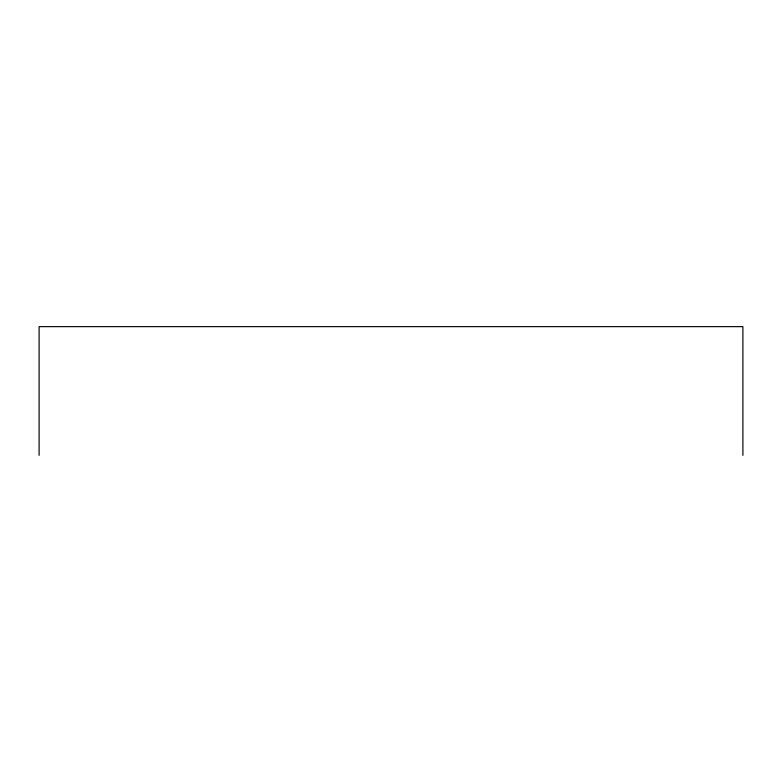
<?xml version="1.0" encoding="UTF-8"?>
<svg xmlns="http://www.w3.org/2000/svg" width="782" height="782" viewBox="0 0 782 782"><rect width="100%" height="100%" fill="white"/><g stroke="black" fill="none" stroke-linecap="round" stroke-linejoin="round"><path stroke-width="1.17" d="M742.9 455.359L742.9 326.641L39.1 326.641L39.1 455.359"/></g></svg>
